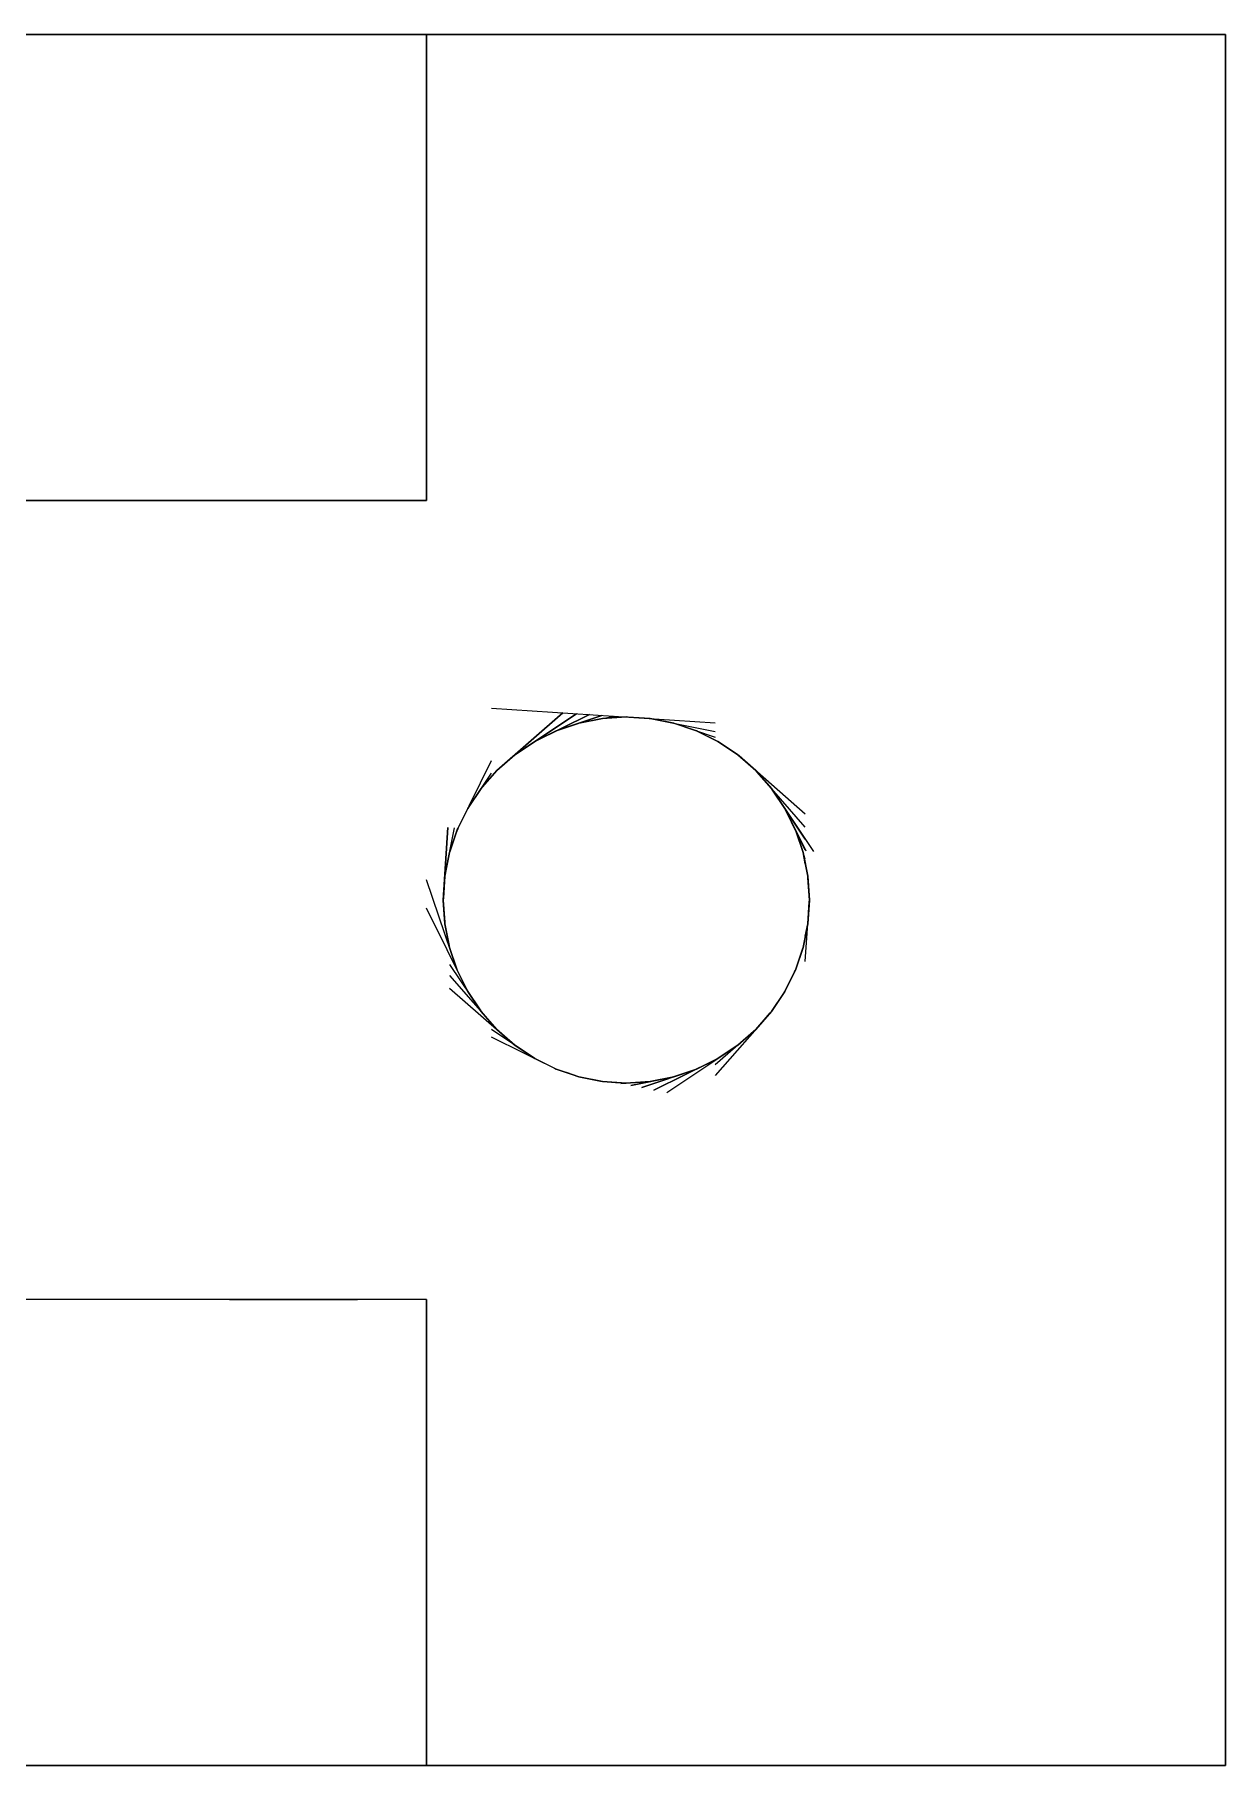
# Model space of a CAD drawing. Extents: x 0 to 297, y 0 to 210.
# Drawn here: x 93.16 to 111.04, y 83.72 to 109.72 of the extents above; entities that cross this region are included whole.
import ezdxf

# ---------------------------------------------------------------- set-up
doc = ezdxf.new("R2010")
doc.units = 0
doc.layers.add('VISIBLE', color=7, linetype='CONTINUOUS')

msp = doc.modelspace()

# ---------------------------------------------------------------- linework, layer by layer
at = {"layer": 'VISIBLE'}
for p, q in [((77.0442, 109.7206), (99.0442, 109.7206)), ((93.5685, 109.7206), (92.5198, 109.7206)), ((94.7225, 109.7206), (93.5685, 109.7206)), ((96.0287, 109.7206), (94.7225, 109.7206)), ((97.5523, 109.7206), (96.0287, 109.7206)), ((99.0442, 109.7206), (97.5523, 109.7206)), ((99.0442, 109.7206), (99.0442, 102.7206)), ((99.0442, 109.7206), (99.0442, 109.7206)), ((99.0442, 109.7206), (99.0442, 109.7206)), ((99.0442, 109.7206), (99.0442, 109.7206)), ((99.0442, 109.7206), (99.0442, 109.7206)), ((99.0442, 109.7206), (99.0442, 109.7206)), ((99.0442, 102.7206), (99.0442, 109.7206)), ((99.0442, 109.7206), (99.0442, 109.7206)), ((99.0442, 109.7206), (100.0178, 109.7206)), ((99.3902, 109.7206), (99.0442, 109.7206)), ((99.0442, 109.7206), (99.0442, 102.938)), ((101.6961, 109.7206), (99.3902, 109.7206)), ((100.0178, 109.7206), (103.3804, 109.7206)), ((104.7335, 109.7206), (101.6961, 109.7206)), ((103.3804, 109.7206), (109.4578, 109.7206)), ((108.9974, 109.7206), (104.7335, 109.7206)), ((111.0442, 109.7206), (108.9974, 109.7206)), ((109.4578, 109.7206), (111.0442, 109.7206)), ((111.0442, 109.7206), (111.0442, 98.8807)), ((111.0442, 109.7206), (111.0442, 109.7206)), ((111.0442, 109.7206), (111.0442, 109.7206)), ((111.0442, 109.7206), (111.0442, 109.7206)), ((111.0442, 98.8807), (111.0442, 109.7206)), ((99.0442, 102.7206), (79.0442, 102.7206)), ((92.9131, 102.7206), (93.1752, 102.7206)), ((93.1211, 102.7206), (99.0442, 102.7206)), ((93.1752, 102.7206), (93.529, 102.7206)), ((93.529, 102.7206), (93.992, 102.7206)), ((93.992, 102.7206), (94.0442, 102.7206)), ((94.5934, 102.7206), (93.992, 102.7206)), ((94.0442, 102.7206), (94.5934, 102.7206)), ((94.5934, 102.7206), (95.3811, 102.7206)), ((95.3811, 102.7206), (96.4342, 102.7206)), ((96.4342, 102.7206), (97.8918, 102.7206)), ((97.8918, 102.7206), (99.0442, 102.7206)), ((98.6595, 102.7206), (97.8918, 102.7206)), ((99.0442, 102.7206), (98.6595, 102.7206)), ((99.0442, 102.7206), (99.0442, 102.7206)), ((99.0442, 102.7206), (99.0442, 102.7206)), ((99.0442, 102.7206), (99.0442, 102.7206)), ((99.0442, 102.7206), (99.0442, 102.7206)), ((99.0442, 102.7206), (99.0442, 102.7206)), ((99.0442, 102.7206), (99.0442, 102.7206)), ((100.0178, 99.6034), (103.3804, 99.383)), ((100.0996, 98.6651), (101.0894, 99.5332)), ((101.0894, 99.5332), (100.0996, 98.6651)), ((100.3701, 98.9023), (101.2941, 99.5197)), ((101.2941, 99.5197), (100.3701, 98.9023)), ((100.6692, 99.1021), (101.4899, 99.5069)), ((101.4899, 99.5069), (100.6692, 99.1021)), ((100.9918, 99.2612), (101.679, 99.4945)), ((101.679, 99.4945), (100.9918, 99.2612)), ((100.9918, 99.2612), (101.3324, 99.3769)), ((101.3324, 99.3769), (101.018, 99.2701)), ((101.3324, 99.3769), (101.8631, 99.4824)), ((101.6961, 99.4492), (101.3324, 99.3769)), ((101.3324, 99.3769), (101.6852, 99.4471)), ((101.3595, 99.3823), (101.3324, 99.3769)), ((101.6852, 99.4471), (101.3595, 99.3823)), ((101.6852, 99.4471), (102.0442, 99.4706)), ((101.6852, 99.4471), (102.0442, 99.4706)), ((101.7128, 99.4489), (101.6852, 99.4471)), ((101.6961, 99.4478), (101.6852, 99.4471)), ((102.0442, 99.4706), (101.6961, 99.4478)), ((102.0442, 99.4706), (101.7128, 99.4489)), ((102.0718, 99.4688), (102.0442, 99.4706)), ((102.0442, 99.4706), (102.4031, 99.4471)), ((102.4031, 99.4471), (102.0718, 99.4688)), ((102.4031, 99.4471), (103.3804, 99.2527)), ((102.4302, 99.4417), (102.4031, 99.4471)), ((102.4031, 99.4471), (102.7559, 99.3769)), ((102.7559, 99.3769), (102.4302, 99.4417)), ((102.7559, 99.3769), (103.3804, 99.1649)), ((102.7821, 99.368), (102.7559, 99.3769)), ((102.7559, 99.3769), (103.0965, 99.2612)), ((103.0965, 99.2612), (102.7821, 99.368)), ((100.3701, 98.9023), (100.6692, 99.1021)), ((100.6692, 99.1021), (100.3931, 98.9177)), ((100.6692, 99.1021), (100.9918, 99.2612)), ((100.694, 99.1144), (100.6692, 99.1021)), ((100.9918, 99.2612), (100.694, 99.1144)), ((101.018, 99.2701), (100.9918, 99.2612)), ((103.0965, 99.2612), (103.3804, 99.1213)), ((103.1214, 99.249), (103.0965, 99.2612)), ((103.0965, 99.2612), (103.4192, 99.1021)), ((103.4192, 99.1021), (103.1214, 99.249)), ((103.4422, 99.0868), (103.4192, 99.1021)), ((103.4192, 99.1021), (103.7183, 98.9023)), ((103.7183, 98.9023), (103.4422, 99.0868)), ((99.5173, 97.801), (100.0178, 98.8159)), ((100.0996, 98.6651), (100.3701, 98.9023)), ((100.3701, 98.9023), (100.1204, 98.6834)), ((100.3931, 98.9177), (100.3701, 98.9023)), ((104.7335, 98.012), (103.7183, 98.9023)), ((103.7391, 98.8841), (103.7183, 98.9023)), ((103.7183, 98.9023), (103.9887, 98.6651)), ((103.9887, 98.6651), (103.7391, 98.8841)), ((111.0442, 98.8807), (111.0442, 97.7282)), ((111.0442, 97.7282), (111.0442, 98.8807)), ((99.6626, 98.0956), (100.0178, 98.6272)), ((99.8624, 98.3947), (100.0996, 98.6651)), ((99.8624, 98.3947), (100.0178, 98.5719)), ((100.0996, 98.6651), (99.8807, 98.4155)), ((100.1204, 98.6834), (100.0996, 98.6651)), ((104.7335, 97.8159), (103.9887, 98.6651)), ((104.0069, 98.6443), (103.9887, 98.6651)), ((103.9887, 98.6651), (104.2259, 98.3947)), ((104.2259, 98.3947), (104.0069, 98.6443)), ((99.6626, 98.0956), (99.8624, 98.3947)), ((99.8624, 98.3947), (99.678, 98.1186)), ((99.8807, 98.4155), (99.8624, 98.3947)), ((104.2259, 98.3947), (104.8564, 97.451)), ((104.7335, 97.635), (104.2259, 98.3947)), ((104.2412, 98.3717), (104.2259, 98.3947)), ((104.2259, 98.3947), (104.4257, 98.0956)), ((104.4257, 98.0956), (104.2412, 98.3717)), ((99.5035, 97.773), (99.6626, 98.0956)), ((99.6626, 98.0956), (99.5157, 97.7978)), ((99.678, 98.1186), (99.6626, 98.0956)), ((104.4257, 98.0956), (104.7398, 97.4587)), ((104.7335, 97.4716), (104.4257, 98.0956)), ((104.438, 98.0708), (104.4257, 98.0956)), ((104.4257, 98.0956), (104.5848, 97.773)), ((104.5848, 97.773), (104.438, 98.0708)), ((99.2942, 96.7206), (99.3656, 97.8109)), ((99.3656, 97.8109), (99.2942, 96.7206)), ((99.3177, 97.0795), (99.4619, 97.8046)), ((99.3879, 97.4323), (99.5131, 97.8013)), ((99.3879, 97.4323), (99.5035, 97.773)), ((99.5131, 97.8013), (99.3902, 97.4391)), ((99.5035, 97.773), (99.3968, 97.4585)), ((99.5035, 97.773), (99.5173, 97.801)), ((99.5173, 97.801), (99.5035, 97.773)), ((99.5157, 97.7978), (99.5035, 97.773)), ((104.5848, 97.773), (104.6904, 97.4619)), ((104.6904, 97.4619), (104.5848, 97.773)), ((104.5937, 97.7468), (104.5848, 97.773)), ((104.5848, 97.773), (104.7005, 97.4323)), ((104.7005, 97.4323), (104.5937, 97.7468)), ((111.0442, 97.7282), (111.0442, 97.0455)), ((111.0442, 97.0455), (111.0442, 97.7282)), ((99.3902, 97.4439), (99.3177, 97.0795)), ((99.3177, 97.0795), (99.3879, 97.4323)), ((99.3879, 97.4323), (99.3231, 97.1067)), ((99.3968, 97.4585), (99.3879, 97.4323)), ((99.3902, 97.4391), (99.3879, 97.4323)), ((104.7335, 97.3351), (104.6904, 97.4619)), ((104.7335, 97.2664), (104.7005, 97.4323)), ((104.7058, 97.4052), (104.7005, 97.4323)), ((104.7005, 97.4323), (104.7706, 97.0795)), ((104.7706, 97.0795), (104.7058, 97.4052)), ((99.5035, 95.6682), (99.0442, 97.0213)), ((99.2942, 96.7206), (99.3177, 97.0795)), ((99.3177, 97.0795), (99.296, 96.7482)), ((99.3231, 97.1067), (99.3177, 97.0795)), ((104.7724, 97.0519), (104.7706, 97.0795)), ((104.7706, 97.0795), (104.7942, 96.7206)), ((104.7942, 96.7206), (104.7724, 97.0519)), ((111.0442, 97.0455), (111.0442, 96.5634)), ((111.0442, 96.5634), (111.0442, 97.0455)), ((99.296, 96.7482), (99.2942, 96.7206)), ((99.3177, 96.3616), (99.2942, 96.7206)), ((99.2942, 96.7206), (99.3159, 96.3892)), ((104.7335, 95.7945), (104.7942, 96.7206)), ((104.7942, 96.7206), (104.7706, 96.3616)), ((104.7923, 96.693), (104.7942, 96.7206)), ((99.6626, 95.3456), (99.0442, 96.5996)), ((104.7706, 96.3616), (104.7923, 96.693)), ((111.0442, 96.5634), (111.0442, 95.3419)), ((111.0442, 95.3419), (111.0442, 96.5634)), ((99.3159, 96.3892), (99.3177, 96.3616)), ((99.3879, 96.0088), (99.3177, 96.3616)), ((99.3177, 96.3616), (99.3825, 96.036)), ((104.7706, 96.3616), (104.7005, 96.0088)), ((104.7005, 96.0088), (104.7652, 96.3345)), ((104.7335, 96.1748), (104.7706, 96.3616)), ((104.7652, 96.3345), (104.7706, 96.3616)), ((99.3825, 96.036), (99.3879, 96.0088)), ((99.5035, 95.6682), (99.3879, 96.0088)), ((99.3879, 96.0088), (99.4946, 95.6944)), ((99.3902, 96.002), (99.5035, 95.6682)), ((104.7005, 96.0088), (104.5848, 95.6682)), ((104.5848, 95.6682), (104.6916, 95.9826)), ((104.6916, 95.9826), (104.7005, 96.0088)), ((99.3902, 95.898), (99.6626, 95.3456)), ((99.3902, 95.7533), (99.8624, 95.0465)), ((99.4946, 95.6944), (99.5035, 95.6682)), ((99.3902, 95.585), (100.0996, 94.776)), ((99.6626, 95.3456), (99.5035, 95.6682)), ((99.5035, 95.6682), (99.6503, 95.3704)), ((104.5848, 95.6682), (104.4257, 95.3456)), ((104.4257, 95.3456), (104.5726, 95.6434)), ((104.5726, 95.6434), (104.5848, 95.6682)), ((99.3902, 95.3982), (100.3701, 94.5389)), ((99.6503, 95.3704), (99.6626, 95.3456)), ((99.8624, 95.0465), (99.6626, 95.3456)), ((99.6626, 95.3456), (99.8471, 95.0695)), ((104.4257, 95.3456), (104.2259, 95.0465)), ((104.2259, 95.0465), (104.4104, 95.3226)), ((104.4104, 95.3226), (104.4257, 95.3456)), ((111.0442, 95.3419), (111.0442, 94.0073)), ((111.0442, 94.0073), (111.0442, 95.3419)), ((99.8471, 95.0695), (99.8624, 95.0465)), ((100.0996, 94.776), (99.8624, 95.0465)), ((99.8624, 95.0465), (100.0814, 94.7968)), ((104.2259, 95.0465), (103.3804, 94.0824)), ((104.2259, 95.0465), (103.9887, 94.776)), ((103.9887, 94.776), (104.2076, 95.0257)), ((104.2076, 95.0257), (104.2259, 95.0465)), ((100.0996, 94.776), (100.0178, 94.8693)), ((100.3701, 94.5389), (100.0178, 94.8478)), ((100.6692, 94.339), (100.0178, 94.7742)), ((100.9918, 94.1799), (100.0178, 94.6602)), ((100.0814, 94.7968), (100.0996, 94.776)), ((100.3701, 94.5389), (100.0996, 94.776)), ((100.0996, 94.776), (100.3493, 94.5571)), ((103.9887, 94.776), (103.3804, 94.2426)), ((103.9887, 94.776), (103.7183, 94.5389)), ((103.7183, 94.5389), (103.9679, 94.7578)), ((103.9679, 94.7578), (103.9887, 94.776)), ((100.3493, 94.5571), (100.3701, 94.5389)), ((100.6692, 94.339), (100.3701, 94.5389)), ((100.3701, 94.5389), (100.6461, 94.3544)), ((102.6538, 93.8276), (103.7183, 94.5389)), ((103.7183, 94.5389), (103.3804, 94.3131)), ((103.7183, 94.5389), (103.4192, 94.339)), ((103.4192, 94.339), (103.6952, 94.5235)), ((103.6952, 94.5235), (103.7183, 94.5389)), ((100.6461, 94.3544), (100.6692, 94.339)), ((100.9918, 94.1799), (100.6692, 94.339)), ((100.6692, 94.339), (100.967, 94.1921)), ((100.967, 94.1921), (100.9918, 94.1799)), ((101.3324, 94.0643), (100.9918, 94.1799)), ((100.9918, 94.1799), (101.3062, 94.0732)), ((101.3324, 94.0643), (101.146, 94.1276)), ((101.146, 94.1276), (101.3324, 94.0643)), ((103.0965, 94.1799), (102.2786, 93.9023)), ((102.2786, 93.9023), (103.0965, 94.1799)), ((102.4603, 93.8661), (103.4192, 94.339)), ((103.3804, 94.3199), (102.4603, 93.8661)), ((103.0965, 94.1799), (102.7559, 94.0643)), ((102.7559, 94.0643), (103.0703, 94.171)), ((103.0703, 94.171), (103.0965, 94.1799)), ((103.4192, 94.339), (103.0965, 94.1799)), ((103.0965, 94.1799), (103.3943, 94.3268)), ((103.4192, 94.339), (103.3804, 94.3199)), ((103.3943, 94.3268), (103.4192, 94.339)), ((101.3062, 94.0732), (101.3324, 94.0643)), ((101.6852, 93.9941), (101.3324, 94.0643)), ((101.3324, 94.0643), (101.6581, 93.9995)), ((101.6581, 93.9995), (101.6852, 93.9941)), ((102.0442, 93.9706), (101.6852, 93.9941)), ((101.6852, 93.9941), (102.0165, 93.9724)), ((101.6961, 93.9934), (101.8816, 93.9812)), ((102.0442, 93.9706), (101.8816, 93.9812)), ((101.8816, 93.9812), (102.0442, 93.9706)), ((102.4031, 93.9941), (101.9622, 93.9652)), ((101.9622, 93.9652), (102.4031, 93.9941)), ((102.0165, 93.9724), (102.0442, 93.9706)), ((102.4031, 93.9941), (102.0442, 93.9706)), ((102.0442, 93.9706), (102.3755, 93.9923)), ((102.7559, 94.0643), (102.11, 93.9358)), ((102.11, 93.9358), (102.7559, 94.0643)), ((102.3755, 93.9923), (102.4031, 93.9941)), ((102.7559, 94.0643), (102.4031, 93.9941)), ((102.4031, 93.9941), (102.7288, 94.0589)), ((102.7288, 94.0589), (102.7559, 94.0643)), ((111.0442, 94.0073), (111.0442, 92.4777)), ((111.0442, 92.4777), (111.0442, 94.0073)), ((111.0442, 92.4777), (111.0442, 92.1587)), ((111.0442, 92.1587), (111.0442, 92.4777)), ((111.0442, 92.1587), (111.0442, 90.6199)), ((111.0442, 90.6199), (111.0442, 92.1587)), ((96.0817, 90.7206), (92.9057, 90.7206)), ((93.1752, 90.7206), (92.9131, 90.7206)), ((93.529, 90.7206), (93.1752, 90.7206)), ((93.992, 90.7206), (93.529, 90.7206)), ((94.5934, 90.7206), (93.992, 90.7206)), ((95.3811, 90.7206), (94.5934, 90.7206)), ((96.0817, 90.7206), (95.3811, 90.7206)), ((98.0038, 90.7206), (96.0817, 90.7206)), ((96.0817, 90.7206), (97.0442, 90.7206)), ((96.4342, 90.7206), (96.0817, 90.7206)), ((97.8918, 90.7206), (96.4342, 90.7206)), ((97.0442, 90.7206), (98.0038, 90.7206)), ((98.0038, 90.7206), (97.8918, 90.7206)), ((99.0442, 90.7206), (98.0038, 90.7206)), ((99.0442, 90.7206), (98.0038, 90.7206)), ((99.0442, 90.7206), (99.0442, 90.4398)), ((99.0442, 90.7206), (99.0442, 90.7206)), ((99.0442, 90.7206), (99.0442, 90.7206)), ((99.0442, 90.7206), (99.0442, 90.7206)), ((99.0442, 90.7206), (99.0442, 90.7206)), ((99.0442, 90.7206), (99.0442, 90.7206)), ((99.0442, 90.7206), (99.0442, 90.7206)), ((99.0442, 90.4398), (99.0442, 90.7206)), ((99.0442, 90.7206), (99.0442, 90.7206)), ((99.0442, 90.7206), (99.0442, 90.7206)), ((111.0442, 90.6199), (111.0442, 88.1904)), ((111.0442, 88.1904), (111.0442, 90.6199)), ((99.0442, 90.4398), (99.0442, 89.1378)), ((99.0442, 89.1378), (99.0442, 90.4398)), ((99.0442, 89.1378), (99.0442, 87.4516)), ((99.0442, 87.4516), (99.0442, 89.1378)), ((111.0442, 88.1904), (111.0442, 87.0587)), ((111.0442, 87.0587), (111.0442, 88.1904)), ((99.0442, 87.4516), (99.0442, 87.2915)), ((99.0442, 87.2915), (99.0442, 87.4516)), ((99.0442, 87.2915), (99.0442, 84.4329)), ((99.0442, 84.4329), (99.0442, 87.2915)), ((111.0442, 87.0587), (111.0442, 84.6748)), ((111.0442, 84.6748), (111.0442, 87.0587)), ((111.0442, 84.6748), (111.0442, 83.7206)), ((111.0442, 83.7206), (111.0442, 84.6748)), ((99.0442, 84.4329), (99.0442, 83.7206)), ((99.0442, 83.7206), (99.0442, 84.4329)), ((94.2934, 83.7206), (93.0297, 83.7206)), ((93.0297, 83.7206), (93.5685, 83.7206)), ((93.5685, 83.7206), (94.2934, 83.7206)), ((96.6581, 83.7206), (94.2934, 83.7206)), ((94.2934, 83.7206), (94.7225, 83.7206)), ((94.7225, 83.7206), (96.0287, 83.7206)), ((96.0287, 83.7206), (96.6581, 83.7206)), ((98.4393, 83.7206), (96.6581, 83.7206)), ((96.6581, 83.7206), (97.5523, 83.7206)), ((97.5523, 83.7206), (98.4393, 83.7206)), ((98.6929, 83.7206), (98.4393, 83.7206)), ((98.4393, 83.7206), (98.6929, 83.7206)), ((99.0442, 83.7206), (98.6929, 83.7206)), ((98.6929, 83.7206), (99.0442, 83.7206)), ((99.0442, 83.7206), (99.0442, 83.7206)), ((99.0442, 83.7206), (99.0442, 83.7206)), ((99.0442, 83.7206), (99.0442, 83.7206)), ((99.0442, 83.7206), (99.0442, 83.7206)), ((99.0442, 83.7206), (99.0442, 83.7206)), ((99.0442, 83.7206), (99.0442, 83.7206)), ((100.0178, 83.7206), (99.0442, 83.7206)), ((99.0442, 83.7206), (99.3902, 83.7206)), ((99.3902, 83.7206), (100.5292, 83.7206)), ((100.5292, 83.7206), (100.0178, 83.7206)), ((102.2562, 83.7206), (100.5292, 83.7206)), ((100.5292, 83.7206), (101.6961, 83.7206)), ((101.6961, 83.7206), (102.2562, 83.7206)), ((103.3804, 83.7206), (102.2562, 83.7206)), ((102.2562, 83.7206), (103.9421, 83.7206)), ((103.9421, 83.7206), (103.3804, 83.7206)), ((105.6462, 83.7206), (103.9421, 83.7206)), ((103.9421, 83.7206), (104.7335, 83.7206)), ((104.7335, 83.7206), (105.6462, 83.7206)), ((106.6099, 83.7206), (105.6462, 83.7206)), ((105.6462, 83.7206), (106.6099, 83.7206)), ((107.4279, 83.7206), (106.6099, 83.7206)), ((106.6099, 83.7206), (107.4279, 83.7206)), ((109.355, 83.7206), (107.4279, 83.7206)), ((107.4279, 83.7206), (108.9974, 83.7206)), ((108.9974, 83.7206), (109.355, 83.7206)), ((109.4578, 83.7206), (109.355, 83.7206)), ((109.355, 83.7206), (111.0442, 83.7206)), ((111.0442, 83.7206), (109.4578, 83.7206)), ((111.0442, 83.7206), (111.0442, 83.7206)), ((111.0442, 83.7206), (111.0442, 83.7206)), ((111.0442, 83.7206), (111.0442, 83.7206))]:
    msp.add_line(p, q, dxfattribs=at)

doc.saveas('drawing.dxf')
